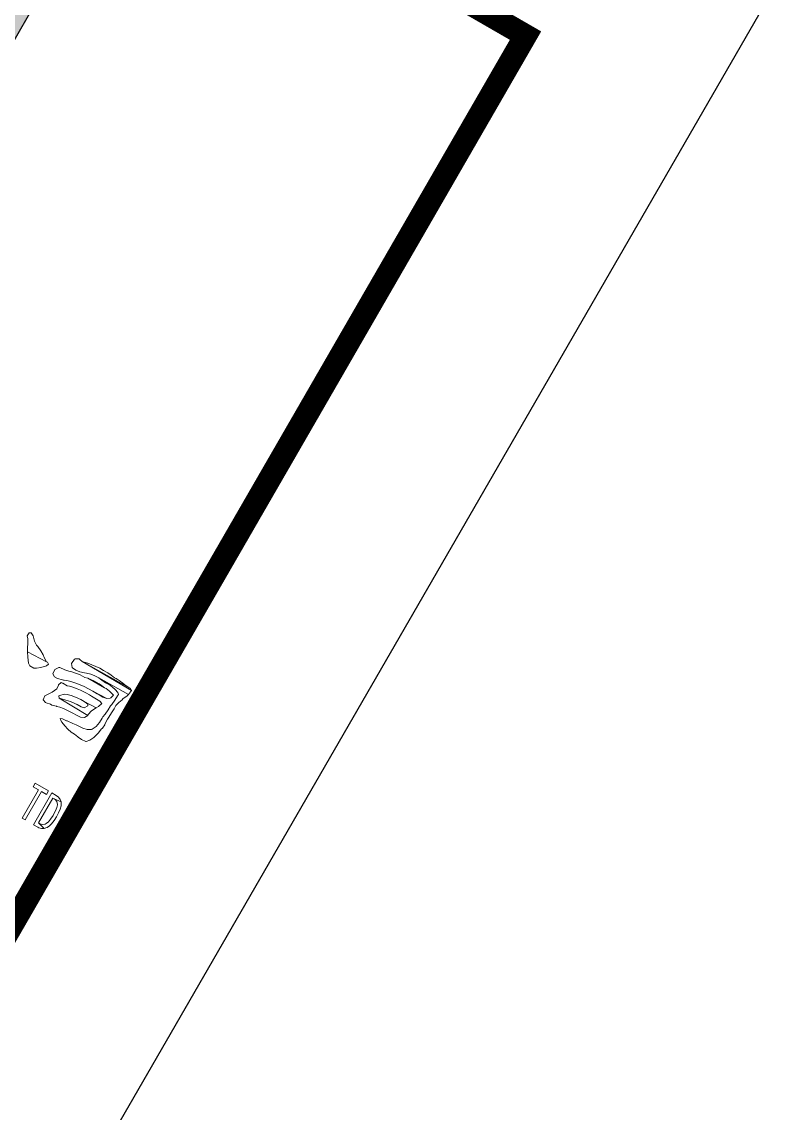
# Model space of a CAD drawing. Header units: millimetres. Extents: x 216654360 to 218309126, y 218099985 to 219647706.
# Drawn here: x 217570662 to 217590639, y 219211121 to 219239613 of the extents above; entities that cross this region are included whole.
import ezdxf
from ezdxf.enums import TextEntityAlignment as Align

# ---------------------------------------------------------------- set-up
doc = ezdxf.new("R2010")
doc.units = ezdxf.units.MM
doc.header["$LTSCALE"] = 1000
doc.layers.add('A-ANNO-TTLB', color=7, linetype='Continuous')
doc.layers.add('BTTK', color=7, linetype='Continuous')
doc.styles.add('A_Standard', font='SIMPLEX', dxfattribs={"width": 0.7, "bigfont": 'HZ'})
doc.styles.add('XN_02', font='STZHONGS.TTF', dxfattribs={"width": 0.8})

# ---------------------------------------------------------------- blocks, each defined once
blk = doc.blocks.new('CSCEC')
h = blk.add_hatch(color=256)
h.paths.add_polyline_path([(0, -24), (24, -24), (24, 0), (0, 0)])
h.paths.add_polyline_path([(6.2, -2.8), (9.8, -2.8), (9.8, -9.2), (9, -9.2), (9, -5.36, 0.414214), (8.84, -5.2), (7.16, -5.2, 0.414214), (7, -5.36), (7, -12.24, 0.414214), (7.16, -12.4), (9.8, -12.4), (9.8, -21.2), (6.2, -21.2), (6.2, -17.2), (7, -17.2), (7, -18.64, 0.414214), (7.16, -18.8), (8.84, -18.8, 0.414214), (9, -18.64), (9, -14.96, 0.414214), (8.84, -14.8), (6.2, -14.8)], flags=16)
h.paths.add_polyline_path([(10.2, -2.8), (13.8, -2.8), (13.8, -9.2), (13, -9.2), (13, -5.36, 0.414214), (12.84, -5.2), (11.16, -5.2, 0.414214), (11, -5.36), (11, -18.64, 0.414214), (11.16, -18.8), (12.84, -18.8, 0.414214), (13, -18.64), (13, -12.4), (13.8, -12.4), (13.8, -21.2), (10.2, -21.2)], flags=16)
h.paths.add_polyline_path([(5.8, -12.4), (5.8, -16.4), (5, -16.4), (5, -14.96, 0.414214), (4.84, -14.8), (3.96, -14.8, 0.414214), (3.8, -14.96), (3.8, -18.64, 0.414214), (3.96, -18.8), (4.84, -18.8, 0.414214), (5, -18.64), (5, -17.2), (5.8, -17.2), (5.8, -21.2), (3, -21.2), (3, -12.4)], flags=16)
h.paths.add_polyline_path([(14.2, -2.8), (17.8, -2.8), (17.8, -5.2), (15.16, -5.2, 0.414214), (15, -5.36), (15, -12.24, 0.414214), (15.16, -12.4), (17.8, -12.4), (17.8, -14.8), (15.16, -14.8, 0.414214), (15, -14.96), (15, -18.64, 0.414214), (15.16, -18.8), (17.8, -18.8), (17.8, -21.2), (14.2, -21.2)], flags=16)
h.paths.add_polyline_path([(21, -12.4), (21, -16.4), (20.2, -16.4), (20.2, -14.96, 0.414214), (20.04, -14.8), (19.16, -14.8, 0.414214), (19, -14.96), (19, -18.64, 0.414214), (19.16, -18.8), (20.04, -18.8, 0.414214), (20.2, -18.64), (20.2, -17.2), (21, -17.2), (21, -21.2), (18.2, -21.2), (18.2, -12.4)], flags=16)
for p, q in [((0, -24), (0, 0)), ((0, 0), (24, 0)), ((0, 0), (24, 0)), ((24, -24), (24, 0)), ((0, -24), (24, -24))]:
    blk.add_line(p, q)
for points in [[(8.84, -5.2, -0.414214), (9, -5.36), (9, -9.04, 0.414214), (9.16, -9.2), (9.64, -9.2, 0.414214), (9.8, -9.04), (9.8, -2.96, 0.414214), (9.64, -2.8), (6.36, -2.8, 0.414214), (6.2, -2.96), (6.2, -14.64, 0.414214), (6.36, -14.8), (8.84, -14.8, -0.414214), (9, -14.96), (9, -18.64, -0.414214), (8.84, -18.8), (7.16, -18.8, -0.414214), (7, -18.64), (7, -17.36, 0.414214), (6.84, -17.2), (6.36, -17.2, 0.414214), (6.2, -17.36), (6.2, -21.04, 0.414214), (6.36, -21.2), (9.64, -21.2, 0.414214), (9.8, -21.04), (9.8, -12.56, 0.414214), (9.64, -12.4), (7.16, -12.4, -0.414214), (7, -12.24), (7, -5.36, -0.414214), (7.16, -5.2)], [(12.84, -18.8, 0.414214), (13, -18.64), (13, -12.56, -0.414214), (13.16, -12.4), (13.64, -12.4, -0.414214), (13.8, -12.56), (13.8, -21.04, -0.414214), (13.64, -21.2), (10.36, -21.2, -0.414214), (10.2, -21.04), (10.2, -2.96, -0.414214), (10.36, -2.8), (13.64, -2.8, -0.414214), (13.8, -2.96), (13.8, -9.04, -0.414214), (13.64, -9.2), (13.16, -9.2, -0.414214), (13, -9.04), (13, -5.36, 0.414214), (12.84, -5.2), (11.16, -5.2, 0.414214), (11, -5.36), (11, -18.64, 0.414214), (11.16, -18.8)], [(15.16, -12.4, -0.414214), (15, -12.24), (15, -5.36, -0.414214), (15.16, -5.2), (17.64, -5.2, 0.414214), (17.8, -5.04), (17.8, -2.96, 0.414214), (17.64, -2.8), (14.36, -2.8, 0.414214), (14.2, -2.96), (14.2, -21.04, 0.414214), (14.36, -21.2), (17.64, -21.2, 0.414214), (17.8, -21.04), (17.8, -18.96, 0.414214), (17.64, -18.8), (15.16, -18.8, -0.414214), (15, -18.64), (15, -14.96, -0.414214), (15.16, -14.8), (17.64, -14.8, 0.414214), (17.8, -14.64), (17.8, -12.56, 0.414214), (17.64, -12.4)], [(4.856, -18.8, 0.414214), (5, -18.656), (5, -17.344, -0.414214), (5.144, -17.2), (5.656, -17.2, -0.414214), (5.8, -17.344), (5.8, -21.056, -0.414214), (5.656, -21.2), (3.144, -21.2, -0.414214), (3, -21.056), (3, -12.544, -0.414214), (3.144, -12.4), (5.656, -12.4, -0.414214), (5.8, -12.544), (5.8, -16.256, -0.414214), (5.656, -16.4), (5.144, -16.4, -0.414214), (5, -16.256), (5, -14.944, 0.414214), (4.856, -14.8), (3.944, -14.8, 0.414214), (3.8, -14.944), (3.8, -18.656, 0.414214), (3.944, -18.8)], [(20.056, -18.8, 0.414214), (20.2, -18.656), (20.2, -17.344, -0.414214), (20.344, -17.2), (20.856, -17.2, -0.414214), (21, -17.344), (21, -21.056, -0.414214), (20.856, -21.2), (18.344, -21.2, -0.414214), (18.2, -21.056), (18.2, -12.544, -0.414214), (18.344, -12.4), (20.856, -12.4, -0.414214), (21, -12.544), (21, -16.256, -0.414214), (20.856, -16.4), (20.344, -16.4, -0.414214), (20.2, -16.256), (20.2, -14.944, 0.414214), (20.056, -14.8), (19.144, -14.8, 0.414214), (19, -14.944), (19, -18.656, 0.414214), (19.144, -18.8)]]:
    blk.add_lwpolyline(points, format="xyb", close=True)
blk = doc.blocks.new('2017-0911-140129')
at = {"lineweight": 0}
for points in [[(-6.754, 20.09), (-6.86, 20.038), (-6.864, 19.854), (-6.754, 19.733), (-6.629, 19.491), (-6.559, 19.34), (-6.441, 19.138), (-5.32, 19.182), (-5.53, 19.318), (-5.651, 19.41), (-5.857, 19.527), (-6.107, 19.641), (-6.213, 19.678), (-6.404, 19.807), (-6.592, 20.005)], [(-3.92, 20.159), (-4.108, 20.067), (-4.119, 20.023), (-4.133, 19.755), (-4.016, 19.597), (-3.99, 19.59), (-3.766, 19.568), (-3.542, 19.601), (-3.314, 19.682), (-3.215, 19.718), (-2.987, 19.777), (-2.759, 19.81), (-2.531, 19.814), (-0.756, 19.843), (-0.727, 20.093), (-3.711, 20.134), (-3.873, 20.156)], [(-2.506, 20.284), (-2.741, 20.281), (-2.969, 20.262), (-3.189, 20.237), (-3.402, 20.2), (-3.432, 20.189), (-3.711, 20.134), (-0.867, 20.17), (-1.094, 20.178), (-1.304, 20.207), (-1.543, 20.233), (-1.822, 20.233), (-2.05, 20.262), (-2.259, 20.277)], [(-0.845, 20.178), (-0.867, 20.17), (-3.711, 20.134), (-0.727, 20.093)], [(-1.727, 20.24), (-1.822, 20.233), (-1.543, 20.233)], [(-1.925, 19.531), (-2.013, 19.527), (-3.024, 19.513), (-3.174, 19.48), (-3.457, 19.469), (-3.494, 19.465), (-3.704, 19.432), (-3.961, 19.384), (-4.064, 19.347), (-4.28, 19.299), (-4.556, 19.274), (-4.611, 19.248), (-4.736, 19.061), (-4.71, 18.803), (-4.574, 18.715), (-4.383, 18.712), (-4.122, 18.781), (-4.071, 18.803), (-4.034, 18.814), (-3.843, 18.881), (-3.641, 18.939), (-3.428, 18.983), (-3.2, 19.02), (-2.965, 19.046), (-2.719, 19.061), (-2.461, 19.064), (-1.638, 19.101), (-1.491, 19.189), (-1.462, 19.226), (-1.422, 19.424), (-1.469, 19.439), (-1.697, 19.502)], [(-0.756, 19.843), (-2.531, 19.814), (-2.303, 19.792), (-1.837, 19.792), (-1.826, 19.788), (-1.488, 19.726), (-1.282, 19.656), (-1.205, 19.575), (-1.223, 19.502), (-1.223, 19.233), (-1.223, 19.226), (-1.241, 18.954), (-1.267, 18.866), (-1.278, 18.609), (-1.293, 18.351), (-1.33, 18.157), (-1.33, 18.079), (-1.33, 17.815), (-1.377, 17.554), (-1.491, 17.322), (-1.513, 17.304), (-1.715, 17.183), (-1.943, 17.128), (-2.065, 17.124), (-2.285, 17.106), (-2.329, 17.098), (-2.52, 17.073), (-2.844, 17.043), (-2.877, 17.04), (-3.097, 17.021), (-3.222, 16.977), (-3.167, 16.915), (-3.046, 16.852), (-2.814, 16.757), (-2.59, 16.69), (-2.37, 16.646), (-2.16, 16.635), (-1.943, 16.613), (-1.918, 16.606), (-1.701, 16.58), (-1.458, 16.613), (-1.44, 16.624), (-1.315, 16.764), (-1.205, 16.995), (-1.113, 17.322), (-1.08, 17.558), (-1.043, 17.642), (-1.043, 17.859), (-1.047, 17.885), (-1.061, 18.179), (-1.058, 18.307), (-1.043, 18.565), (-1.025, 18.825), (-1.036, 19.013), (-0.988, 19.233), (-0.9, 19.446), (-0.896, 19.494), (-0.789, 19.748)], [(-2.362, 19.557), (-2.631, 19.557), (-2.851, 19.542), (-3.024, 19.513), (-2.013, 19.527), (-2.23, 19.553)], [(-2.303, 19.792), (-2.3, 19.788), (-2.094, 19.77), (-1.837, 19.792)], [(-5.258, 19.189), (-5.32, 19.182), (-6.441, 19.138), (-6.283, 18.906), (-6.088, 18.653), (-5.956, 18.565), (-5.728, 18.565), (-5.607, 18.627), (-5.423, 18.77), (-5.206, 18.994), (-5.17, 19.123)], [(-2.506, 18.811), (-2.733, 18.803), (-3.042, 18.781), (-3.218, 18.759), (-3.465, 18.719), (-3.637, 18.675), (-3.766, 18.638), (-4.111, 18.623), (-4.178, 18.458), (-4.163, 18.432), (-4.141, 18.223), (-4.269, 17.966), (-4.394, 17.771), (-4.501, 17.602), (-4.472, 17.381), (-4.302, 17.322), (-4.258, 17.326), (-4.034, 17.363), (-3.939, 17.37), (-3.711, 17.429), (-3.685, 17.436), (-3.523, 17.48), (-3.325, 17.514), (-3.094, 17.539), (-2.825, 17.554), (-2.52, 17.558), (-2.333, 17.569), (-2.142, 17.657), (-2.05, 17.837), (-3.788, 17.863), (-3.873, 17.966), (-3.839, 18.013), (-3.674, 18.179), (-3.523, 18.245), (-3.321, 18.3), (-3.075, 18.344), (-2.789, 18.373), (-2.575, 18.377), (-1.87, 18.395), (-1.8, 18.524), (-1.727, 18.737), (-1.73, 18.741), (-1.877, 18.796), (-2.179, 18.803), (-2.377, 18.803)], [(-1.638, 19.101), (-2.461, 19.064), (-2.197, 19.061), (-2.138, 19.057), (-1.855, 19.057)], [(-4.016, 18.653), (-4.111, 18.623), (-3.766, 18.638)], [(-1.87, 18.395), (-2.575, 18.377), (-2.34, 18.351), (-2.292, 18.271), (-2.41, 18.094), (-2.572, 18.043), (-2.983, 18.039), (-3.193, 18.01), (-3.443, 17.955), (-3.729, 17.881), (-3.788, 17.863), (-2.05, 17.837), (-2.054, 17.896), (-2.006, 18.138)], [(-2.807, 18.05), (-2.811, 18.05), (-2.983, 18.039), (-2.572, 18.043)], [(-1.848, 13.398), (-2.66, 13.398), (-2.66, 13.185), (-2.344, 13.185), (-2.344, 11.476), (-2.164, 11.476), (-2.164, 13.185), (-1.848, 13.185)], [(-1.385, 13.398), (-1.653, 13.398), (-1.653, 11.476), (-1.385, 11.476), (-1.33, 11.48), (-1.19, 11.516), (-1.072, 11.59), (-1.473, 11.689), (-1.473, 13.185), (-1.385, 13.185), (-0.999, 13.236), (-1.102, 13.324), (-1.234, 13.38)], [(-0.999, 13.236), (-1.385, 13.185), (-1.33, 13.181), (-1.201, 13.13), (-1.102, 13.016), (-1.094, 13.001), (-1.047, 12.861), (-1.017, 12.674), (-1.01, 12.431), (-1.01, 12.409), (-1.021, 12.174), (-1.05, 11.99), (-1.102, 11.858), (-1.135, 11.81), (-1.245, 11.722), (-1.385, 11.689), (-1.473, 11.689), (-1.072, 11.59), (-0.97, 11.704), (-0.966, 11.704), (-0.903, 11.832), (-0.856, 11.994), (-0.83, 12.196), (-0.819, 12.431), (-0.819, 12.435), (-0.83, 12.674), (-0.852, 12.876), (-0.896, 13.045), (-0.955, 13.174)]]:
    blk.add_lwpolyline(points, close=True, dxfattribs=at)
blk = doc.blocks.new('InsertFrame330AD14F84C64FA79C55606A994A6CCF')
at = {"layer": 'BTTK'}
blk.add_lwpolyline([(0, 0), (841, 0), (841, 594), (0, 594)], close=True, dxfattribs=at)
at = {"layer": 'BTTK', "const_width": 1.2}
blk.add_lwpolyline([(25, 10), (831, 10), (831, 584), (25, 584)], close=True, dxfattribs=at)
at = {"layer": 'BTTK'}
blk.add_lwpolyline([(761, 10), (831, 10), (831, 584), (761, 584)], dxfattribs=at)
blk.add_blockref('2017-0911-140129', (831, 524))
blk.add_blockref('CSCEC', (784, 576), dxfattribs=at)
at = {"layer": 'A-ANNO-TTLB', "style": 'A_Standard', "flags": 1}
blk.add_attdef('是否会签', (0, 0), '', height=350, dxfattribs=at)
at = {"layer": 'BTTK', "style": 'XN_02'}
blk.add_attdef('LZTQINS', text='', height=2, dxfattribs=at).set_placement((831, 10), align=Align.MIDDLE)

msp = doc.modelspace()

# ---------------------------------------------------------------- block references
at = {"layer": 'A-ANNO-TTLB', "xscale": 499.9999999999999, "yscale": 499.9999999999999, "zscale": 499.9999999999999, "rotation": 330.0099772030881}
msp.add_blockref('InsertFrame330AD14F84C64FA79C55606A994A6CCF', (217077984, 219194035), dxfattribs=at)

doc.saveas('drawing.dxf')
